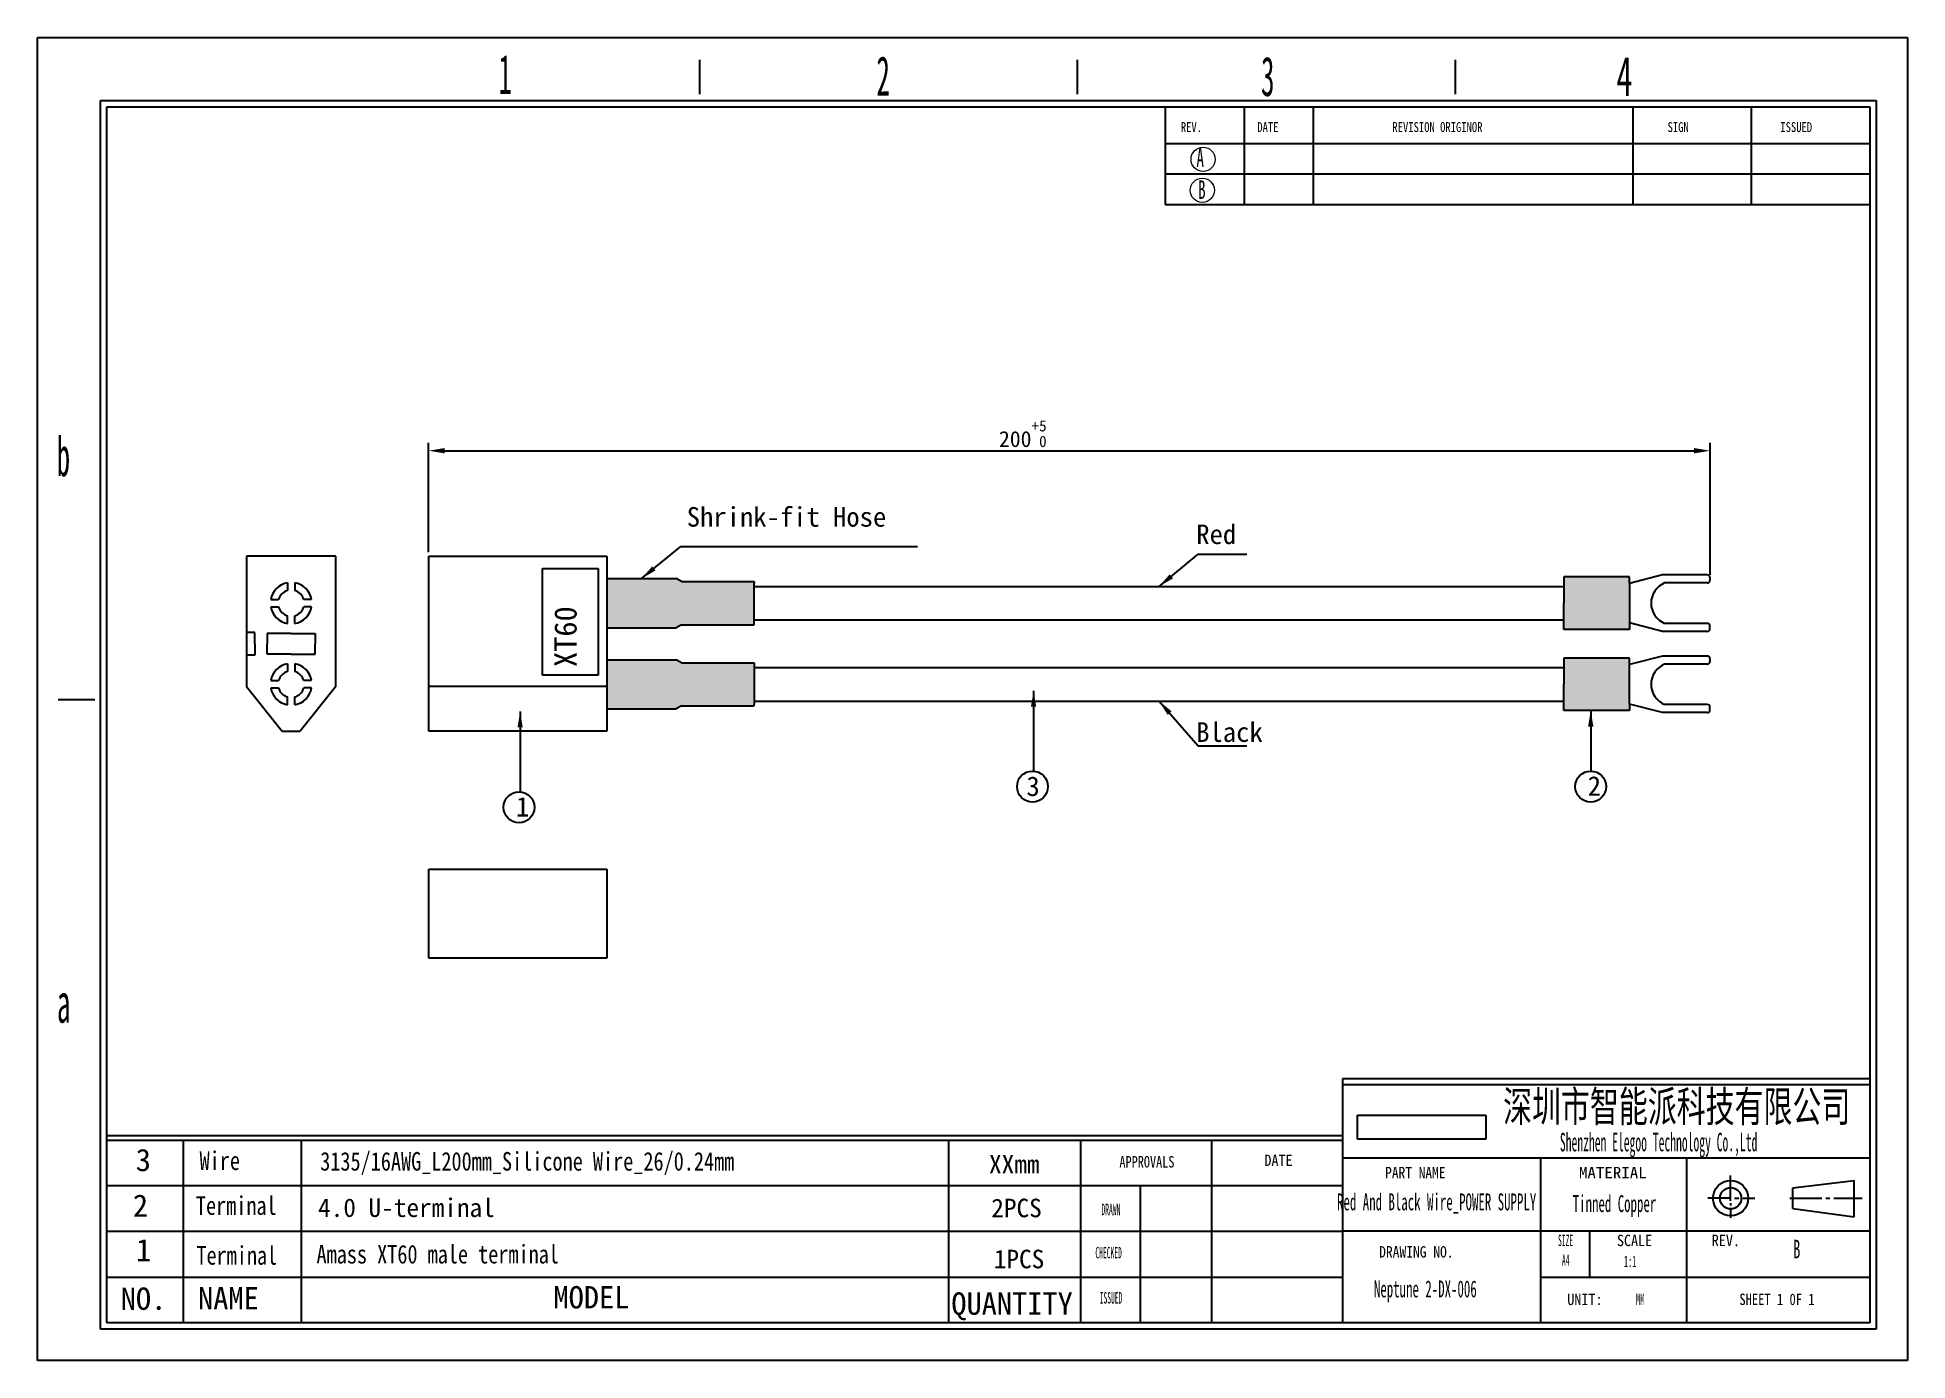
# Model space of a CAD drawing. Header units: millimetres. Extents: x 2 to 295, y 1 to 209.
import ezdxf

# ---------------------------------------------------------------- set-up
doc = ezdxf.new("R2010")
doc.units = ezdxf.units.MM
doc.header["$PDSIZE"] = -1
doc.layers.add('SLD-0', color=179, linetype='Continuous')
doc.styles.add('SLDTEXTSTYLE0', font='TXT', dxfattribs={"width": 0.56, "bigfont": 'bigfont'})
doc.styles.add('SLDTEXTSTYLE10', font='TXT', dxfattribs={"width": 0.862222})
doc.styles.add('SLDTEXTSTYLE11', font='TXT', dxfattribs={"width": 1.089})
doc.styles.add('SLDTEXTSTYLE13', font='TXT', dxfattribs={"width": 0.56})
doc.styles.add('SLDTEXTSTYLE14', font='TXT', dxfattribs={"width": 0.805625})
doc.styles.add('SLDTEXTSTYLE3', font='TXT', dxfattribs={"width": 0.484})
doc.styles.add('SLDTEXTSTYLE4', font='TXT', dxfattribs={"width": 0.40535})
doc.styles.add('SLDTEXTSTYLE5', font='TXT', dxfattribs={"width": 0.6})
doc.styles.add('SLDTEXTSTYLE6', font='TXT', dxfattribs={"width": 0.5025})
doc.styles.add('SLDTEXTSTYLE7', font='TXT', dxfattribs={"width": 0.9075})
doc.styles.add('SLDTEXTSTYLE8', font='TXT', dxfattribs={"width": 0.870455})
doc.styles.add('SLDTEXTSTYLE9', font='TXT', dxfattribs={"width": 0.7865})
doc.dimstyles.new('ISO-25', dxfattribs={"dimtxt": 2.5, "dimasz": 2.5, "dimexe": 1.25, "dimexo": 0.625, "dimtad": 1, "dimtxsty": 'Standard', "dimcen": 2.5, "dimadec": 0, "dimazin": 0, "dimtfac": 1, "dimtmove": 0, "dimatfit": 3, "dimfxl": 1, "dimarcsym": 0})
picture_1 = doc.add_image_def('image1.jpg', size_in_pixel=(1698, 321))

# ---------------------------------------------------------------- blocks, each defined once
blk = doc.blocks.new('*D11')
at = {"color": 0, "lineweight": -2}
for p, q in [((63.17, 127.98), (63.17, 145.15)), ((65.67, 143.9), (261.62, 143.9)), ((264.12, 124.43), (264.12, 145.15))]:
    blk.add_line(p, q, dxfattribs=at)
at = {"color": 0}
for points in [[(65.67, 144.31), (65.67, 143.48), (63.17, 143.9)], [(261.62, 144.31), (261.62, 143.48), (264.12, 143.9)]]:
    blk.add_solid(points, dxfattribs=at)
at = {"layer": 'Defpoints', "color": 0}
for p in [(264.12, 143.9), (63.17, 127.35), (264.12, 123.8)]:
    blk.add_point(p, dxfattribs=at)
at = {"color": 0, "insert": (156.35, 146.56), "char_height": 2.5, "attachment_point": 5}
blk.add_mtext('200{}{\\H0.7x;\\S+5^  0;}', dxfattribs=at)

msp = doc.modelspace()

# ---------------------------------------------------------------- hatches: boundary and pattern name
for points in [[(91.114, 123.862), (91.114, 116.144), (101.987, 116.144), (102.803, 116.616), (114.223, 116.616), (114.223, 116.872), (114.223, 123.134), (114.223, 123.39), (102.803, 123.39), (101.987, 123.862)], [(251.508, 123.095), (251.508, 124.117), (241.199, 124.117), (241.199, 120.003), (241.199, 115.889), (251.508, 115.889)], [(114.223, 104.155), (114.223, 103.899), (102.803, 103.899), (101.987, 103.427), (91.114, 103.427), (91.114, 111.145), (101.987, 111.145), (102.803, 110.673), (114.223, 110.673), (114.223, 110.418)], [(251.508, 111.4), (241.199, 111.4), (241.199, 107.286), (241.199, 103.172), (251.508, 103.172), (251.508, 104.194)]]:
    msp.add_hatch(color=256).paths.add_polyline_path(points)

# ---------------------------------------------------------------- linework, layer by layer
for p, q in [((48.598, 127.354), (34.627, 127.354)), ((34.627, 127.354), (34.627, 106.921)), ((48.598, 106.921), (48.598, 127.354)), ((63.173, 127.354), (91.114, 127.354)), ((63.173, 99.936), (63.173, 127.354)), ((91.114, 127.354), (91.114, 99.936)), ((102.706, 128.895), (139.809, 128.895)), ((183.867, 127.658), (191.49, 127.658)), ((41.039, 123.21), (41.039, 121.985)), ((42.185, 123.21), (42.185, 121.985)), ((81.019, 108.697), (81.019, 125.462)), ((81.019, 125.462), (89.751, 125.462)), ((89.751, 125.462), (89.751, 108.697)), ((91.114, 123.862), (101.987, 123.862)), ((102.803, 123.39), (101.987, 123.862)), ((102.803, 123.39), (114.223, 123.39)), ((114.223, 123.39), (114.223, 123.134)), ((251.508, 124.117), (241.199, 124.117)), ((241.199, 124.117), (241.199, 120.003)), ((256.674, 124.433), (251.508, 123.095)), ((251.508, 123.095), (251.508, 124.117)), ((263.693, 124.433), (256.674, 124.433)), ((264.115, 124.011), (264.115, 123.59)), ((38.405, 120.576), (39.63, 120.576)), ((44.819, 120.576), (43.594, 120.576)), ((114.223, 116.872), (114.223, 123.134)), ((251.508, 123.095), (251.508, 115.889)), ((263.693, 123.168), (257.002, 123.168)), ((38.405, 119.43), (39.63, 119.43)), ((41.039, 116.796), (41.039, 118.021)), ((42.185, 116.796), (42.185, 118.021)), ((44.819, 119.43), (43.594, 119.43)), ((241.199, 115.889), (241.199, 120.003)), ((35.895, 115.419), (34.627, 115.419)), ((35.895, 113.645), (35.895, 115.419)), ((41.612, 115.259), (37.852, 115.259)), ((37.852, 115.259), (37.852, 113.645)), ((41.612, 115.259), (45.373, 115.259)), ((45.373, 115.259), (45.373, 113.645)), ((91.114, 116.144), (101.987, 116.144)), ((102.803, 116.616), (101.987, 116.144)), ((102.803, 116.616), (114.223, 116.616)), ((114.223, 116.616), (114.223, 116.872)), ((251.508, 115.889), (241.199, 115.889)), ((256.674, 115.573), (251.508, 116.911)), ((263.693, 115.573), (256.674, 115.573)), ((263.693, 116.838), (257.002, 116.838)), ((264.115, 115.995), (264.115, 116.416)), ((35.895, 111.87), (34.627, 111.87)), ((35.895, 113.645), (35.895, 111.87)), ((37.852, 112.03), (37.852, 113.645)), ((41.612, 112.03), (37.852, 112.03)), ((41.612, 112.03), (45.373, 112.03)), ((45.373, 112.03), (45.373, 113.645)), ((256.674, 111.716), (251.508, 110.378)), ((263.693, 111.716), (256.674, 111.716)), ((41.039, 110.493), (41.039, 109.269)), ((42.185, 110.493), (42.185, 109.269)), ((89.751, 108.697), (81.019, 108.697)), ((91.114, 111.145), (101.987, 111.145)), ((102.803, 110.673), (101.987, 111.145)), ((102.803, 110.673), (114.223, 110.673)), ((114.223, 110.673), (114.223, 110.418)), ((114.223, 110.418), (114.223, 104.155)), ((114.223, 109.909), (241.199, 109.909)), ((251.508, 111.4), (241.199, 111.4)), ((241.199, 111.4), (241.199, 107.286)), ((251.508, 104.194), (251.508, 111.4)), ((263.693, 110.451), (257.002, 110.451)), ((264.115, 111.294), (264.115, 110.873)), ((34.627, 106.921), (40.187, 99.936)), ((38.405, 107.859), (39.63, 107.859)), ((38.405, 106.713), (39.63, 106.713)), ((48.598, 106.921), (43.037, 99.936)), ((44.819, 107.859), (43.594, 107.859)), ((44.819, 106.713), (43.594, 106.713)), ((91.114, 106.921), (63.173, 106.921)), ((241.199, 103.172), (241.199, 107.286)), ((41.039, 104.079), (41.039, 105.304)), ((42.185, 104.079), (42.185, 105.304)), ((91.114, 103.427), (101.987, 103.427)), ((102.803, 103.899), (101.987, 103.427)), ((102.803, 103.899), (114.223, 103.899)), ((114.223, 104.664), (241.199, 104.664)), ((114.223, 103.899), (114.223, 104.155)), ((251.508, 103.172), (241.199, 103.172)), ((256.674, 102.856), (251.508, 104.194)), ((251.508, 104.194), (251.508, 103.172)), ((263.693, 102.856), (256.674, 102.856)), ((263.693, 104.122), (257.002, 104.122)), ((264.115, 103.279), (264.115, 103.699)), ((40.187, 99.936), (43.037, 99.936)), ((91.114, 99.936), (63.173, 99.936)), ((183.867, 97.655), (191.49, 97.655)), ((63.173, 78.321), (91.114, 78.321)), ((63.173, 64.35), (63.173, 78.321)), ((91.114, 78.321), (91.114, 64.35)), ((91.114, 64.35), (63.173, 64.35))]:
    msp.add_line(p, q)
at = {"color": 1}
for p, q in [((114.223, 122.626), (241.199, 122.626)), ((114.223, 117.381), (241.199, 117.381))]:
    msp.add_line(p, q, dxfattribs=at)
at = {"color": 179}
for p, q in [((24.677, 35.811), (24.677, 7.219)), ((43.155, 35.759), (43.155, 7.166)), ((174.782, 7.219), (174.782, 28.663)), ((12.675, 14.39), (206.505, 14.39))]:
    msp.add_line(p, q, dxfattribs=at)
for centre in [(157.864, 91.259), (245.415, 91.259), (77.339, 88.01)]:
    msp.add_circle(centre, 2.422)
for centre, radius, start, end in [((41.612, 120.003), 3.258, 100.12986, 169.87014), ((41.612, 120.003), 3.258, 10.12986, 79.87014), ((263.693, 124.011), 0.422, 0, 90), ((263.693, 123.59), 0.422, 270, 0), ((41.612, 120.003), 2.063, 106.12274, 163.87726), ((41.612, 120.003), 2.063, 16.12274, 73.87726), ((258.293, 120.003), 3.418, 112.20674, 247.79326), ((41.612, 120.003), 3.258, 190.12986, 259.87014), ((41.612, 120.003), 2.063, 196.12274, 253.87726), ((41.612, 120.003), 2.063, 286.12274, 343.87726), ((41.612, 120.003), 3.258, 280.12986, 349.87014), ((263.693, 116.416), 0.422, 0, 90), ((263.693, 115.995), 0.422, 270, 0), ((263.693, 111.294), 0.422, 0, 90), ((41.612, 107.286), 3.258, 100.12986, 169.87014), ((41.612, 107.286), 2.063, 106.12274, 163.87726), ((41.612, 107.286), 3.258, 10.12986, 79.87014), ((41.612, 107.286), 2.063, 16.12274, 73.87726), ((258.293, 107.286), 3.418, 112.20674, 247.79326), ((263.693, 110.873), 0.422, 270, 0), ((41.612, 107.286), 3.258, 190.12986, 259.87014), ((41.612, 107.286), 2.063, 196.12274, 253.87726), ((41.612, 107.286), 2.063, 286.12274, 343.87726), ((41.612, 107.286), 3.258, 280.12986, 349.87014), ((263.693, 103.699), 0.422, 0, 90), ((263.693, 103.279), 0.422, 270, 0)]:
    msp.add_arc(centre, radius, start, end)
at = {"layer": 'SLD-0'}
for p, q in [((1.812, 208.674), (295.107, 208.674)), ((1.812, 1.294), (1.812, 208.674)), ((295.107, 208.674), (295.107, 1.294)), ((12.675, 7.219), (12.675, 197.811)), ((12.675, 197.811), (289.181, 197.811)), ((252.017, 197.811), (252.017, 182.514)), ((270.599, 197.811), (270.599, 182.514)), ((289.181, 197.811), (289.181, 7.219)), ((289.181, 7.219), (12.675, 7.219)), ((295.107, 1.294), (1.812, 1.294))]:
    msp.add_line(p, q, dxfattribs=at)
at = {"layer": 'SLD-0', "color": 6, "linetype": 'Continuous'}
for p, q in [((105.701, 199.786), (105.701, 205.169)), ((164.952, 199.786), (164.952, 205.169)), ((224.204, 199.786), (224.204, 205.169)), ((11.687, 6.231), (11.687, 198.799)), ((11.687, 198.799), (290.169, 198.799)), ((290.169, 198.799), (290.169, 6.231)), ((10.805, 104.853), (5.068, 104.853)), ((290.169, 6.231), (11.687, 6.231))]:
    msp.add_line(p, q, dxfattribs=at)
at = {"layer": 'SLD-0', "color": 179, "linetype": 'Continuous'}
for p, q in [((178.659, 197.811), (178.659, 182.514)), ((191.05, 197.811), (191.05, 182.514)), ((201.886, 197.811), (201.886, 182.514)), ((178.659, 192.074), (289.181, 192.074)), ((178.659, 187.294), (289.181, 187.294)), ((178.659, 182.514), (289.181, 182.514)), ((289.181, 45.462), (206.505, 45.462)), ((206.505, 45.462), (206.505, 7.219)), ((289.181, 44.506), (206.505, 44.506)), ((206.505, 36.531), (12.675, 36.531)), ((206.505, 35.811), (12.675, 35.811)), ((144.71, 35.685), (144.71, 7.093)), ((165.394, 35.811), (165.394, 7.219)), ((185.949, 35.811), (185.949, 7.219)), ((289.181, 33.033), (206.505, 33.033)), ((237.553, 33.033), (237.553, 7.219)), ((260.499, 7.219), (260.499, 33.033)), ((267.356, 26.35), (267.356, 30.316)), ((277.087, 28.354), (286.719, 29.538)), ((286.719, 23.846), (286.719, 29.538)), ((206.505, 28.663), (12.675, 28.663)), ((267.356, 26.733), (263.755, 26.733)), ((267.986, 26.733), (268.617, 26.733)), ((269.248, 26.733), (271.139, 26.733)), ((276.617, 26.733), (281.661, 26.733)), ((277.087, 25.106), (277.087, 28.354)), ((282.292, 26.733), (282.923, 26.733)), ((283.553, 26.733), (287.967, 26.733)), ((267.356, 25.966), (267.356, 25.583)), ((267.356, 25.2), (267.356, 23.667)), ((277.087, 25.106), (286.719, 23.846)), ((206.505, 21.515), (12.675, 21.515)), ((289.181, 21.56), (206.505, 21.56)), ((245.202, 21.56), (245.202, 14.39)), ((237.553, 14.39), (289.181, 14.39)), ((197.398, 7.219), (156.286, 7.219))]:
    msp.add_line(p, q, dxfattribs=at)
at = {"layer": 'SLD-0', "lineweight": 18}
for centre in [(184.622, 189.564), (184.499, 184.715)]:
    msp.add_circle(centre, 1.894, dxfattribs=at)
at = {"layer": 'SLD-0', "color": 179, "linetype": 'Continuous'}
for radius in [2.771, 1.669]:
    msp.add_circle((267.356, 26.733), radius, dxfattribs=at)

# ---------------------------------------------------------------- texts
for s, insert, char_height, width, attachment_point in [('{\\fSimSun|b0|i0|c134|p2;Shrink-fit Hose}', (103.645, 135.06), 3.06634, 41.5321, 1), ('{\\fSimSun|b0|i0|c134|p2;Red}', (183.547, 132.333), 3.06634, 30.79143, 1), ('{\\fSimSun|b0|i0|c134|p2;Black}', (183.547, 98.206), 3.06634, 30.79143, 7), ('3', (156.917, 92.845), 3.066, 1.62016, 1), ('2', (244.941, 92.881), 3.066, 30.79143, 1), ('1', (76.865, 89.633), 3.066, 30.79143, 1), ('{\\fSimSun|b0|i0|c134|p2;3}', (17.227, 34.479), 3.5, 4.84381, 1), ('{\\fSimSun|b0|i0|c134|p2;\\W0.8;Wire}', (27.246, 34.078), 2.91042, 10.0429, 1), ('{\\f@SimSun|b0|i0|c0|p2;\\W0.8;3135/16AWG_L\\f@SimSun|b0|i0|c134|p2;200\\f@SimSun|b0|i0|c0|p2;mm_\\f@SimSun|b0|i0|c134|p2;Silicone Wire_\\f@SimSun|b0|i0|c0|p2;26/0.24mm}', (46.164, 33.981), 2.910417, 133.69853, 1), ('{\\fSimSun|b0|i0|c134|p2;XXmm}', (151.045, 33.528), 2.91042, 9.84121, 1), ('{\\fSimSun|b0|i0|c134|p2;2}', (16.786, 27.333), 3.5, 4.84381, 1), ('{\\fSimSun|b0|i0|c134|p2;\\W0.8;Terminal}', (26.667, 27.044), 2.91042, 12.02446, 1), ('{\\fSimSun|b0|i0|c0|p2;4.0 U-terminal}', (45.826, 26.712), 2.91042, 56.72303, 1), ('{\\fSimSun|b0|i0|c134|p2;2PCS}', (151.405, 26.667), 2.91042, 10.0429, 1), ('{\\fSimSun|b0|i0|c134|p2;1}', (17.287, 20.368), 3.5, 3.26105, 1), ('{\\fSimSun|b0|i0|c134|p2;\\W0.8;Terminal}', (26.746, 19.234), 2.91042, 12.02446, 1), ('{\\fSimSun|b0|i0|c134|p2;\\W0.8;Amass XT60 male terminal}', (45.586, 19.424), 2.91042, 60.56436, 1), ('{\\fSimSun|b0|i0|c134|p2;1PCS}', (151.799, 18.668), 2.91042, 10.0429, 1), ('{\\fSimSun|b0|i0|c134|p2;NO.}', (14.885, 12.744), 3.5, 10.0429, 1), ('{\\fSimSun|b0|i0|c134|p2;NAME}', (27.006, 12.813), 3.5, 10.0429, 1), ('{\\fSimSun|b0|i0|c134|p2;MODEL}', (82.744, 12.963), 3.5, 10.0429, 1), ('{\\fSimSun|b0|i0|c134|p2;QUANTITY}', (145.142, 11.981), 3.5, 10.0429, 1)]:
    msp.add_mtext(s, dxfattribs=dict(insert=insert, char_height=char_height, width=width, attachment_point=attachment_point))
at = {"insert": (82.876, 109.996), "char_height": 3.5, "width": 89.62155, "attachment_point": 1, "rotation": 90}
msp.add_mtext('XT60', dxfattribs=at)
at = {"layer": 'SLD-0'}
for s, insert, char_height, attachment_point, style in [('1', (74.111, 205.971), 6.172, 1, 'SLDTEXTSTYLE6'), ('2', (133.388, 205.728), 6.172, 1, 'SLDTEXTSTYLE6'), ('3', (193.707, 205.666), 6.172, 1, 'SLDTEXTSTYLE6'), ('4', (249.441, 205.659), 6.172, 1, 'SLDTEXTSTYLE5'), ('A', (183.578, 191.286), 2.903, 1, 'SLDTEXTSTYLE5'), ('B', (183.832, 186.271), 2.903, 1, 'SLDTEXTSTYLE5'), ('b', (4.835, 146.092), 6.172, 1, 'SLDTEXTSTYLE6'), ('a', (4.88, 60.423), 6.172, 1, 'SLDTEXTSTYLE6'), ('{\\fSimSun|b0|i0|c134|p2;\\W0.689;深圳市智能派科技有限公司}', (258.898, 43.536), 4.82808, 2, 'SLDTEXTSTYLE11'), ('B', (277.178, 20.219), 2.91, 1, 'SLDTEXTSTYLE13')]:
    msp.add_mtext(s, dxfattribs=dict(at, insert=insert, char_height=char_height, attachment_point=attachment_point, style=style))
at = {"layer": 'SLD-0', "color": 179}
for s, insert, char_height, attachment_point, style in [('REV.', (181.129, 195.4), 1.5536, 1, 'SLDTEXTSTYLE9'), ('DATE', (193.126, 195.4), 1.5536, 1, 'SLDTEXTSTYLE9'), ('REVISION ORIGINOR', (214.308, 195.4), 1.55363, 1, 'SLDTEXTSTYLE9'), ('SIGN', (257.466, 195.4), 1.5536, 1, 'SLDTEXTSTYLE9'), ('ISSUED', (275.148, 195.4), 1.5536, 1, 'SLDTEXTSTYLE9'), ('{\\W0.46;Shenzhen Elegoo Technology Co.,Ltd}', (256.062, 36.998), 2.91042, 2, 'SLDTEXTSTYLE13'), ('APPROVALS', (175.815, 33.347), 1.7927, 2, 'SLDTEXTSTYLE9'), ('DATE', (196.449, 33.577), 1.7927, 2, 'SLDTEXTSTYLE7'), ('PART NAME', (217.905, 31.645), 1.7927, 2, 'SLDTEXTSTYLE10'), ('MATERIAL', (248.88, 31.645), 1.7927, 2, 'SLDTEXTSTYLE11'), ('DRAWN', (170.162, 25.873), 1.7927, 2, 'SLDTEXTSTYLE4'), ('SIZE', (241.479, 21.022), 1.7927, 2, 'SLDTEXTSTYLE4'), ('SCALE', (252.289, 21.022), 1.7927, 2, 'SLDTEXTSTYLE7'), ('REV.', (266.61, 21.022), 1.7927, 2, 'SLDTEXTSTYLE7'), ('CHECKED', (169.803, 19.105), 1.7927, 2, 'SLDTEXTSTYLE4'), ('DRAWING NO.', (218.07, 19.229), 1.79265, 2, 'SLDTEXTSTYLE8'), ('A4', (241.49, 17.953), 1.7927, 2, 'SLDTEXTSTYLE4'), ('1:1', (251.596, 17.745), 1.7927, 2, 'SLDTEXTSTYLE3'), ('ISSUED', (170.188, 12.025), 1.7927, 2, 'SLDTEXTSTYLE4'), ('UNIT:', (244.499, 11.791), 1.7927, 2, 'SLDTEXTSTYLE7'), ('MM', (253.161, 11.791), 1.7927, 2, 'SLDTEXTSTYLE3'), ('SHEET 1 0F 1', (274.62, 11.791), 1.79265, 2, 'SLDTEXTSTYLE14')]:
    msp.add_mtext(s, dxfattribs=dict(at, insert=insert, char_height=char_height, attachment_point=attachment_point, style=style))
at = {"layer": 'SLD-0', "color": 0, "char_height": 2.64583, "attachment_point": 2, "style": 'SLDTEXTSTYLE0'}
for s, insert in [('{\\fSimSun|b1|i0|c134|p2;\\W0.56;Red And Black Wire_POWER SUPPLY}', (221.249, 27.49)), ('{\\fSimSun|b0|i0|c134|p2;\\W0.56;Tinned Copper}', (249.142, 27.223)), ('{\\fSimSun|b0|i0|c134|p2;Neptune 2-\\W0.56;DX-006}', (219.475, 13.851))]:
    msp.add_mtext(s, dxfattribs=dict(at, insert=insert))

# ---------------------------------------------------------------- dimensions: what is measured, and where the dimension line sits
dim = msp.add_linear_dim(base=(264.115, 143.897), p1=(63.173, 127.354), p2=(264.115, 123.801), text='200{}{\\H0.7x;\\S+5^  0;}', dimstyle='ISO-25')
dim.commit()
dim.dimension.update_dxf_attribs({"geometry": '*D11', "text_midpoint": (156.346, 143.897), "dimtype": 160})

# ---------------------------------------------------------------- pictures from other files: only their frames are drawn
image = msp.add_image(picture_1, insert=(208.851, 35.979), size_in_units=(20.09, 3.798))
image.dxf.flags = 7

# ---------------------------------------------------------------- leaders
for points in [[(96.551, 123.862), (102.706, 128.895)], [(177.711, 122.626), (183.867, 127.658)], [(158.037, 106.266), (158.037, 93.675)], [(77.512, 103.017), (77.512, 90.426)], [(177.711, 104.664), (183.867, 97.655)], [(245.414, 103.172), (245.414, 93.681)]]:
    msp.add_leader(points, dimstyle='ISO-25', override={"dimgap": 0.625, "dimtad": 0})

doc.saveas('drawing.dxf')
